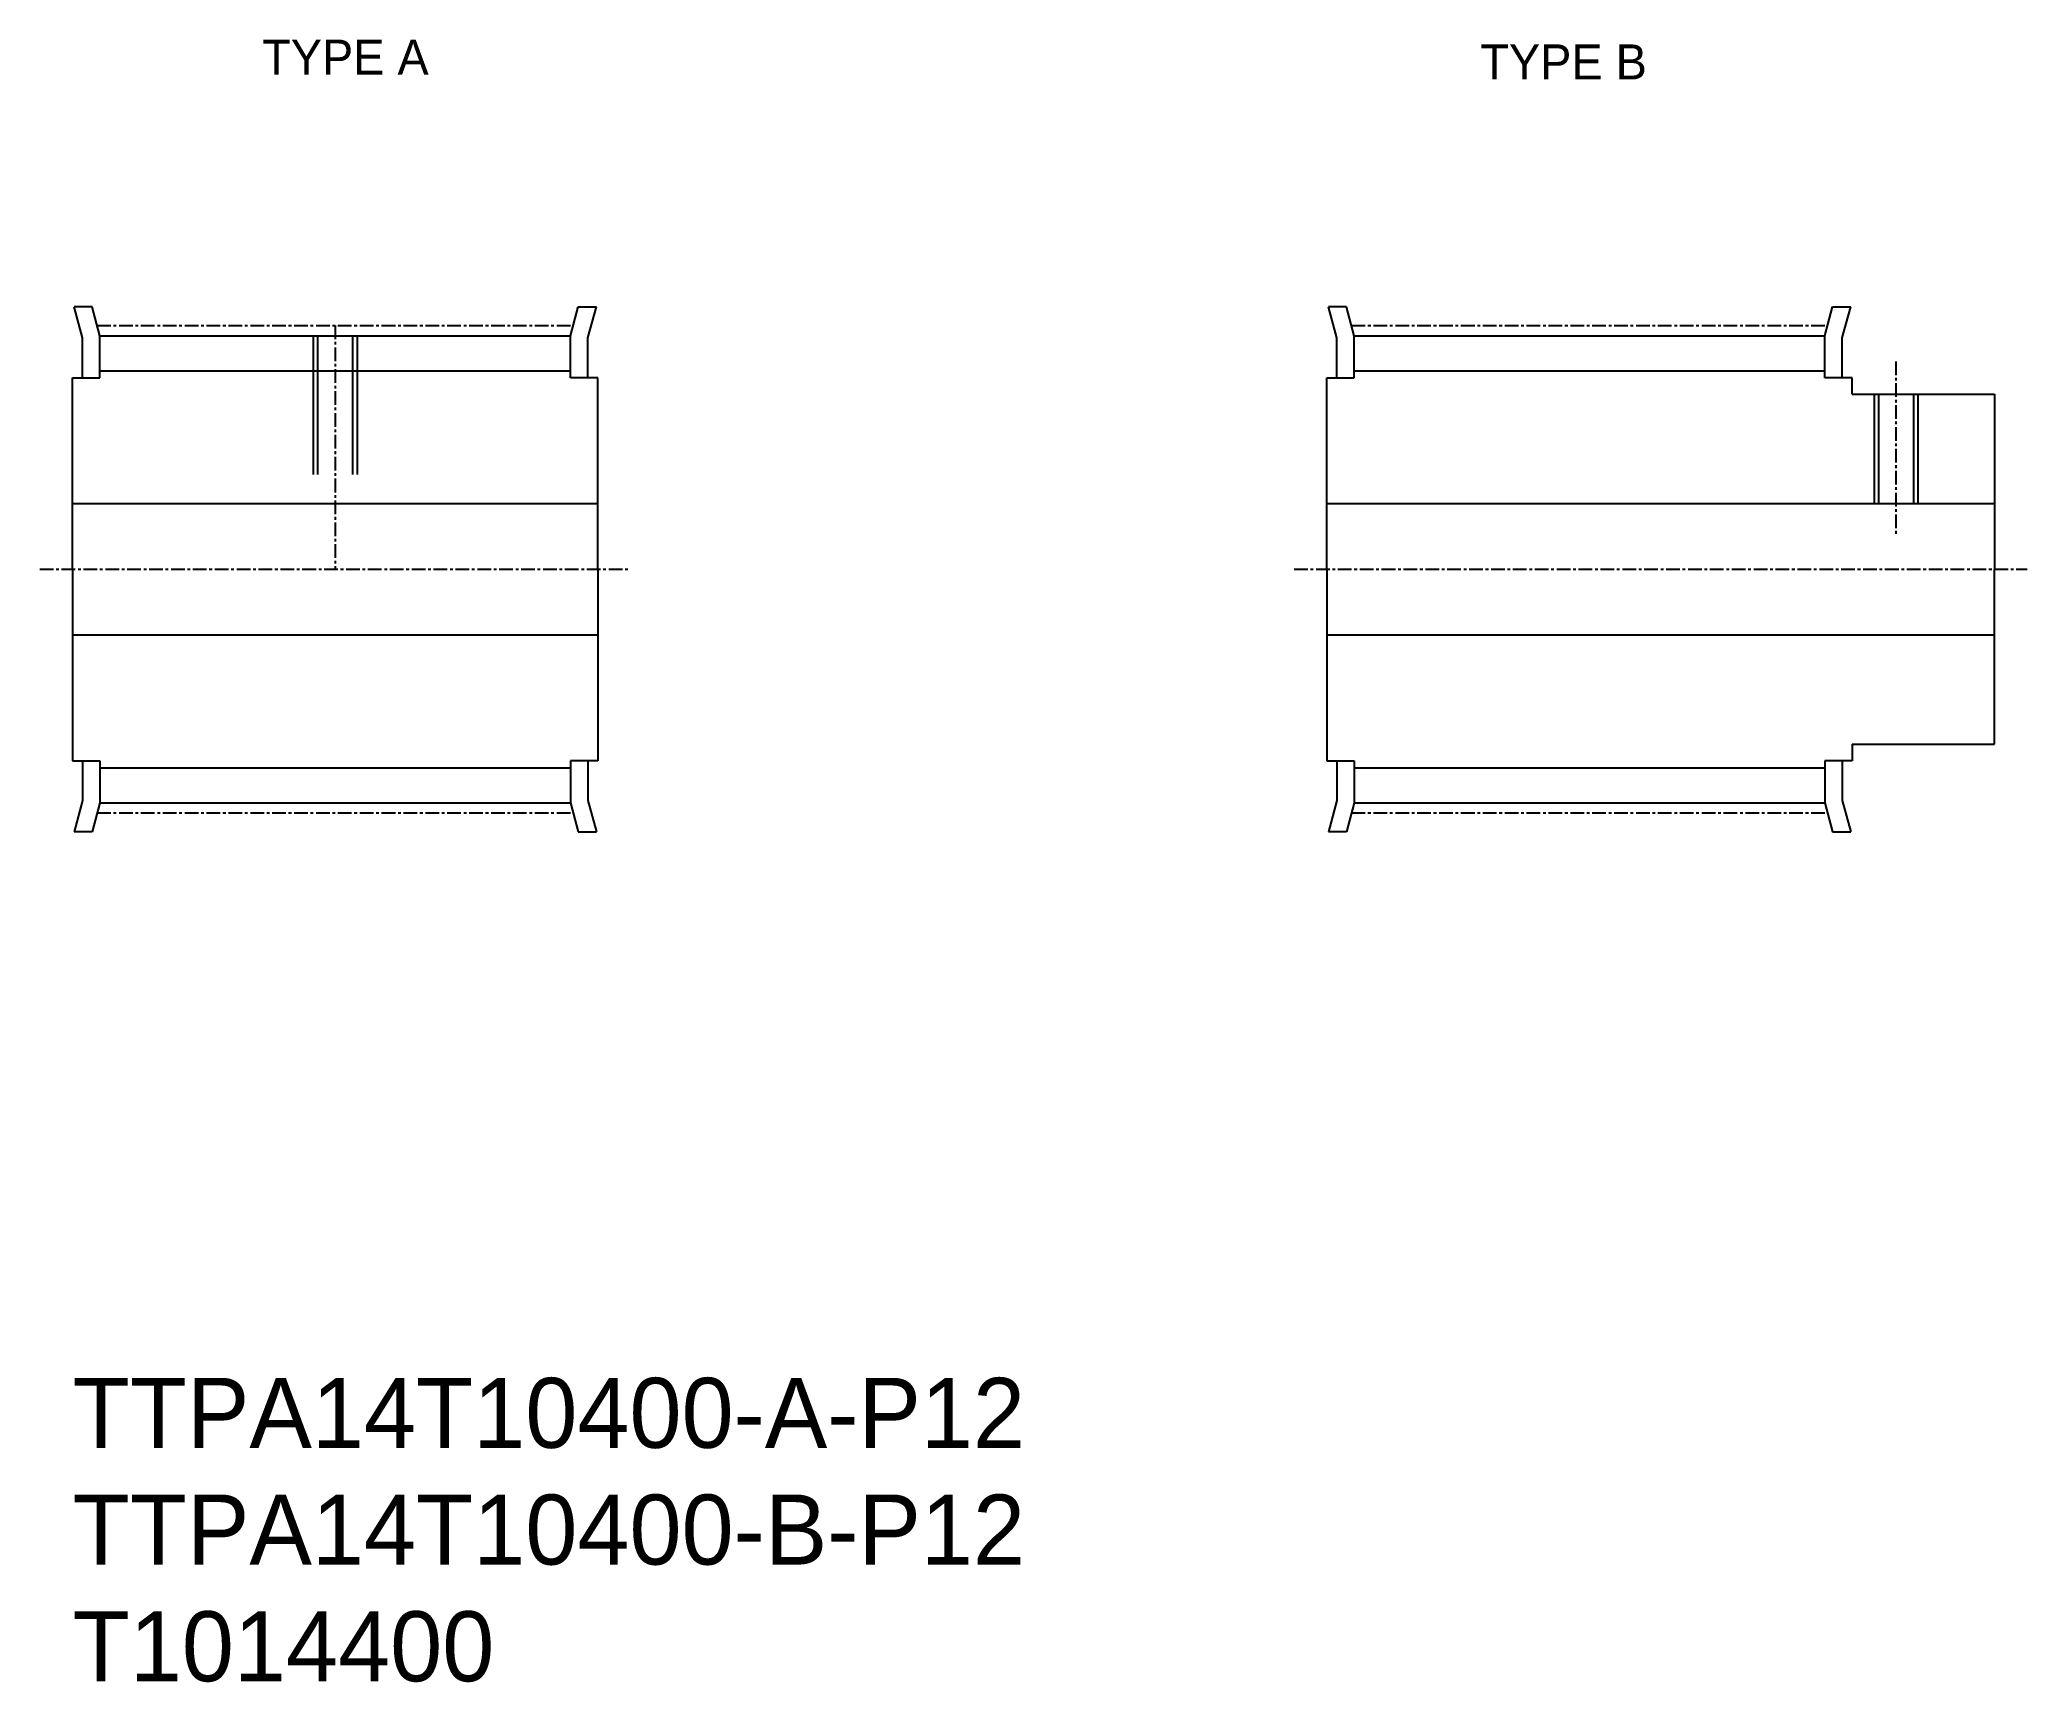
# Model space of a CAD drawing. Extents: x -286 to -104, y -61 to 89.
import ezdxf

# ---------------------------------------------------------------- set-up
doc = ezdxf.new("R2010")
doc.units = 0
doc.linetypes.add('CENTER', pattern=[2, 1.25, -0.25, 0.25, -0.25])
doc.linetypes.add('DASHED', pattern=[19.05, 12.7, -6.35])
doc.layers.get('0').update_dxf_attribs({"linetype": 'CONTINUOUS'})
doc.layers.add('CENTER', color=1, linetype='CENTER')

# ---------------------------------------------------------------- blocks, each defined once
blk = doc.blocks.new('*U13')
at = {"color": 7, "linetype": 'CONTINUOUS'}
for s, p in [('TTPA14T10400-A-P12', (-282.58, -39.36)), ('TTPA14T10400-B-P12', (-282.58, -50.03)), ('T1014400', (-282.58, -60.7))]:
    blk.add_text(s, height=6.4, dxfattribs=at).set_placement(p)

msp = doc.modelspace()

# ---------------------------------------------------------------- linework, layer by layer
at = {"color": 7, "linetype": 'CONTINUOUS'}
for p, q in [((-280.79, 64.96), (-282.44, 64.96)), ((-281.68, 62.1), (-282.44, 64.96)), ((-280.08, 62.31), (-280.79, 64.96)), ((-237.08, 62.31), (-236.37, 64.96)), ((-236.37, 64.96), (-234.71, 64.96)), ((-235.48, 62.1), (-234.71, 64.96)), ((-166.15, 64.96), (-167.81, 64.96)), ((-167.04, 62.1), (-167.81, 64.96)), ((-165.44, 62.31), (-166.15, 64.96)), ((-122.44, 62.31), (-121.73, 64.96)), ((-121.73, 64.96), (-120.07, 64.96)), ((-120.84, 62.1), (-120.07, 64.96)), ((-281.68, 58.46), (-281.68, 62.1)), ((-280.08, 62.31), (-237.08, 62.31)), ((-280.08, 58.46), (-280.08, 62.31)), ((-237.08, 58.46), (-237.08, 62.31)), ((-235.48, 58.46), (-235.48, 62.1)), ((-167.04, 58.46), (-167.04, 62.1)), ((-165.44, 62.31), (-122.44, 62.31)), ((-165.44, 58.46), (-165.44, 62.31)), ((-122.44, 58.46), (-122.44, 62.31)), ((-120.84, 58.46), (-120.84, 62.1)), ((-282.58, 40.96), (-282.58, 58.46)), ((-282.58, 58.46), (-280.08, 58.46)), ((-280.08, 59.11), (-237.08, 59.11)), ((-234.58, 58.46), (-237.08, 58.46)), ((-234.58, 40.96), (-234.58, 58.46)), ((-167.94, 40.96), (-167.94, 58.46)), ((-167.94, 58.46), (-165.44, 58.46)), ((-165.44, 59.11), (-122.44, 59.11)), ((-119.94, 58.46), (-122.44, 58.46)), ((-119.94, 56.96), (-119.94, 58.46)), ((-119.94, 56.96), (-106.94, 56.96)), ((-106.94, 56.96), (-106.94, 40.96)), ((-282.58, 46.96), (-234.58, 46.96)), ((-167.94, 46.96), (-106.94, 46.96)), ((-282.58, 40.96), (-282.58, 23.46)), ((-234.58, 40.96), (-234.58, 23.46)), ((-167.94, 40.96), (-167.94, 23.46)), ((-106.94, 24.96), (-106.94, 40.96)), ((-282.58, 34.96), (-234.58, 34.96)), ((-167.94, 34.96), (-106.94, 34.96)), ((-119.94, 24.96), (-106.94, 24.96)), ((-119.94, 24.96), (-119.94, 23.46)), ((-282.58, 23.46), (-280.08, 23.46)), ((-281.68, 23.46), (-281.68, 19.82)), ((-280.08, 23.46), (-280.08, 19.61)), ((-280.08, 22.81), (-237.08, 22.81)), ((-237.08, 23.46), (-237.08, 19.61)), ((-234.58, 23.46), (-237.08, 23.46)), ((-235.48, 23.46), (-235.48, 19.82)), ((-167.94, 23.46), (-165.44, 23.46)), ((-167.04, 23.46), (-167.04, 19.82)), ((-165.44, 23.46), (-165.44, 19.61)), ((-165.44, 22.81), (-122.44, 22.81)), ((-119.94, 23.46), (-122.44, 23.46)), ((-122.44, 23.46), (-122.44, 19.61)), ((-120.84, 23.46), (-120.84, 19.82)), ((-281.68, 19.82), (-282.44, 16.96)), ((-280.08, 19.61), (-280.79, 16.96)), ((-280.08, 19.61), (-237.08, 19.61)), ((-237.08, 19.61), (-236.37, 16.96)), ((-235.48, 19.82), (-234.71, 16.96)), ((-167.04, 19.82), (-167.81, 16.96)), ((-165.44, 19.61), (-166.15, 16.96)), ((-165.44, 19.61), (-122.44, 19.61)), ((-122.44, 19.61), (-121.73, 16.96)), ((-120.84, 19.82), (-120.07, 16.96)), ((-280.79, 16.96), (-282.44, 16.96)), ((-236.37, 16.96), (-234.71, 16.96)), ((-166.15, 16.96), (-167.81, 16.96)), ((-121.73, 16.96), (-120.07, 16.96))]:
    msp.add_line(p, q, dxfattribs=at)
at = {"color": 3, "linetype": 'DASHED'}
for p, q in [((-260.58, 62.31), (-260.58, 46.96)), ((-260.18, 62.31), (-260.18, 46.96)), ((-256.98, 62.31), (-256.98, 46.96)), ((-256.58, 62.31), (-256.58, 46.96)), ((-117.94, 56.96), (-117.94, 46.96)), ((-117.54, 56.96), (-117.54, 46.96)), ((-114.34, 56.96), (-114.34, 46.96)), ((-113.94, 56.96), (-113.94, 46.96))]:
    msp.add_line(p, q, dxfattribs=at)
at = {"layer": 'CENTER', "color": 1, "linetype": 'CENTER'}
for p, q in [((-280.33, 63.24), (-236.83, 63.24)), ((-258.58, 63.24), (-258.58, 40.96)), ((-165.69, 63.24), (-122.19, 63.24)), ((-115.94, 59.96), (-115.94, 43.96)), ((-285.58, 40.96), (-231.58, 40.96)), ((-170.94, 40.96), (-103.94, 40.96)), ((-280.33, 18.68), (-236.83, 18.68)), ((-165.69, 18.68), (-122.19, 18.68))]:
    msp.add_line(p, q, dxfattribs=at)

# ---------------------------------------------------------------- block references
at = {"color": 7, "linetype": 'CONTINUOUS'}
msp.add_blockref('*U13', (0, 0), dxfattribs=at)

# ---------------------------------------------------------------- texts
for s, p in [('TYPE A', (-265.25, 86.17)), ('TYPE B', (-153.92, 85.74))]:
    msp.add_text(s, height=3.2, dxfattribs=at).set_placement(p)

doc.saveas('drawing.dxf')
